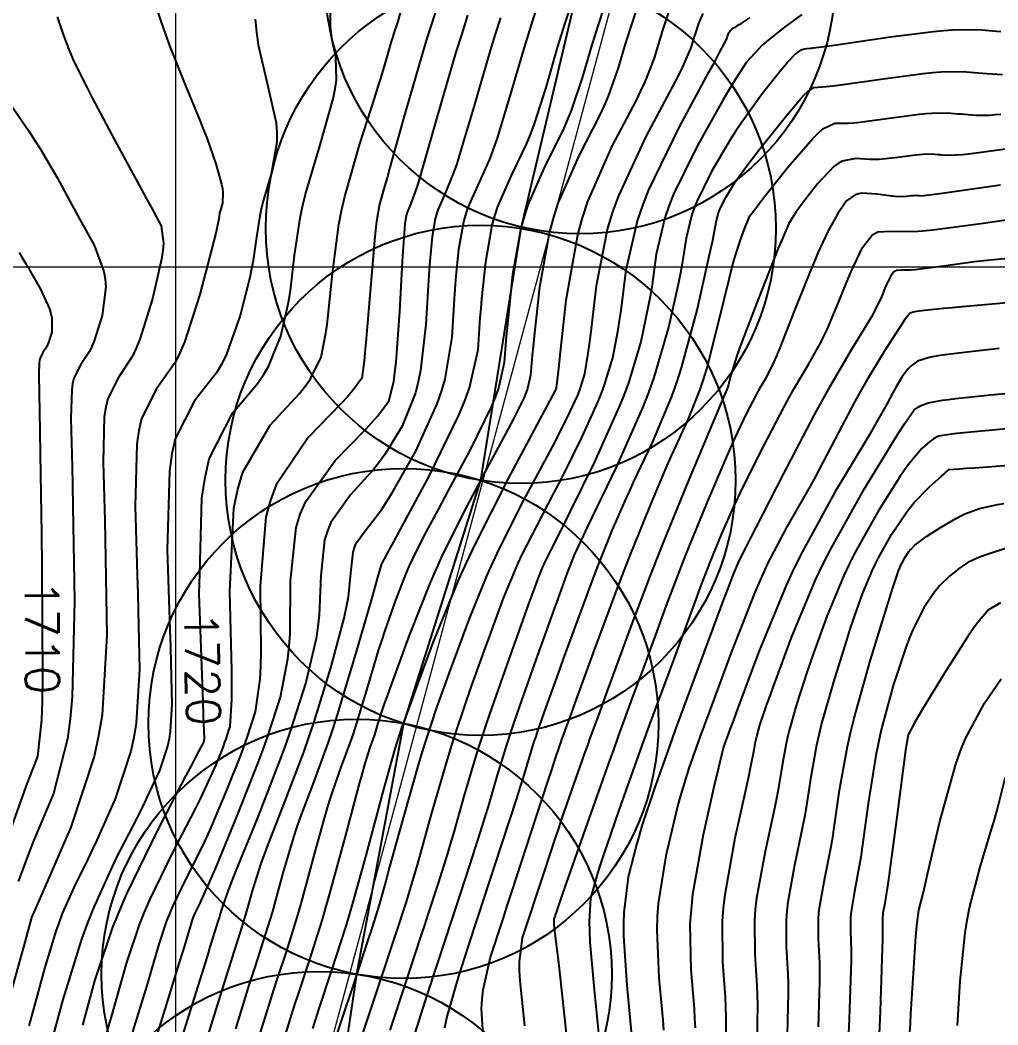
# Model space of a CAD drawing. Header units: metres. Extents: x 837117 to 838477, y 1189012 to 1191015.
# Drawn here: x 838058.8 to 838170, y 1190327.7 to 1190441.9 of the extents above; entities that cross this region are included whole.
import ezdxf

# ---------------------------------------------------------------- set-up
doc = ezdxf.new("R2010")
doc.units = ezdxf.units.M
doc.header["$LTSCALE"] = 0.3
for name, color, linetype in [('CIRCULOS', 60, 'Continuous'), ('COTAS 10', 1, 'Continuous'), ('COTAS INT', 252, 'Continuous'), ('LINEA_DE_CEROS', 61, 'Continuous')]:
    doc.layers.add(name, color=color, linetype=linetype)
doc.layers.add('COORD', color=7, linetype='Continuous', lineweight=20)
doc.layers.add('Linea_Tendencia', color=51, linetype='Continuous', lineweight=20)
doc.styles.get("Standard").update_dxf_attribs({"font": 'simplex.shx'})

msp = doc.modelspace()

# ---------------------------------------------------------------- linework, layer by layer
at = {"layer": 'CIRCULOS'}
for centre in [(838122.486, 1190446.609), (838115.763, 1190418.223), (838111.178, 1190389.588), (838102.415, 1190361.943), (838097.092, 1190333.436), (838092.837, 1190304.75)]:
    msp.add_circle(centre, 29, dxfattribs=at)
at = {"layer": 'COORD'}
for p, q in [((838076.514, 1189013.872), (838076.514, 1191013.872)), ((837476.514, 1190413.872), (838476.514, 1190413.872))]:
    msp.add_line(p, q, dxfattribs=at)
at = {"layer": 'COTAS 10'}
for points, elevation in [([(838078.813, 1190322.032), (838080.778, 1190328.325), (838082.484, 1190333.825), (838082.848, 1190334.988), (838083.164, 1190335.994), (838083.914, 1190338.325), (838084.392, 1190339.847), (838084.538, 1190340.342), (838084.689, 1190340.87), (838085.283, 1190343.044), (838086.226, 1190346.028), (838086.598, 1190347.067), (838087.018, 1190348.197), (838088.932, 1190353.044), (838091.09, 1190358.695), (838091.663, 1190360.331), (838092.226, 1190361.999), (838094.17, 1190368.282), (838095.662, 1190373.929), (838095.94, 1190375.197), (838096.159, 1190376.336), (838096.463, 1190379.379), (838096.679, 1190381.43), (838096.843, 1190381.944), (838097.052, 1190382.434), (838098.182, 1190384.009), (838099.911, 1190386.239), (838100.497, 1190387.142), (838101.13, 1190388.169), (838103.806, 1190392.912), (838106.253, 1190398.276), (838106.742, 1190399.696), (838107.148, 1190401.087), (838107.935, 1190405.871), (838108.209, 1190410.202), (838108.292, 1190411.307), (838108.378, 1190412.371), (838108.717, 1190415.871), (838109.27, 1190418.955), (838109.491, 1190419.756), (838109.742, 1190420.534), (838110.894, 1190423.153), (838112.268, 1190426.189), (838112.658, 1190427.229), (838113.052, 1190428.357), (838114.513, 1190433.153), (838116.125, 1190438.674), (838116.615, 1190440.258), (838117.124, 1190441.867), (838119.117, 1190447.88)], 1730), ([(838065.948, 1190327.641), (838067.332, 1190332.668), (838069.377, 1190338.79), (838070.114, 1190340.619), (838070.925, 1190342.506), (838074.471, 1190349.807), (838077.723, 1190356.013), (838078.349, 1190357.211), (838078.856, 1190358.182), (838079.698, 1190359.807), (838079.75, 1190359.965), (838079.76, 1190360.01), (838079.768, 1190360.057), (838079.778, 1190360.235), (838079.688, 1190362.869), (838079.632, 1190364.465), (838079.562, 1190366.436), (838079.199, 1190376.684), (838079.263, 1190378.959), (838079.502, 1190387.56), (838079.852, 1190389.927), (838080.318, 1190392.014), (838082.961, 1190397.227), (838085.873, 1190400.629), (838086.507, 1190401.575), (838087.067, 1190402.523), (838088.469, 1190405.959), (838089.265, 1190409.471), (838089.443, 1190410.466), (838089.602, 1190411.471), (838090.026, 1190415.181), (838090.657, 1190419.401), (838090.947, 1190420.727), (838091.287, 1190422.122), (838092.935, 1190427.728), (838094.409, 1190432.944), (838094.641, 1190434.092), (838094.796, 1190435.112), (838094.717, 1190437.728), (838094.269, 1190439.821), (838094.191, 1190440.511), (838094.133, 1190441.249), (838094.091, 1190444.315)], 1720), ([(838136.436, 1190442.658), (838135.958, 1190441.525), (838135.572, 1190440.361), (838135.474, 1190440.05), (838135.379, 1190439.743), (838135.067, 1190438.675), (838134.111, 1190436.51), (838133.61, 1190435.512), (838133.006, 1190434.342), (838129.973, 1190428.675), (838126.855, 1190421.939), (838126.198, 1190420.094), (838125.63, 1190418.258), (838124.323, 1190411.7), (838123.681, 1190406.212), (838123.532, 1190405.05), (838123.395, 1190404.043), (838123.005, 1190401.7), (838122.557, 1190400.218), (838122.383, 1190399.754), (838122.188, 1190399.268), (838121.306, 1190397.318), (838119.882, 1190394.507), (838119.346, 1190393.477), (838118.748, 1190392.338), (838116.078, 1190387.318), (838113.253, 1190381.753), (838112.559, 1190380.271), (838111.902, 1190378.815), (838109.845, 1190373.767), (838108.181, 1190369.263), (838107.773, 1190368.15), (838107.386, 1190367.095), (838106.179, 1190363.767), (838104.956, 1190360.063), (838104.56, 1190358.771), (838104.14, 1190357.363), (838102.412, 1190351.317), (838100.84, 1190345.646), (838100.516, 1190344.475), (838100.241, 1190343.477), (838099.652, 1190341.317), (838099.06, 1190339.38), (838098.783, 1190338.524), (838098.457, 1190337.529), (838096.873, 1190332.779), (838095.211, 1190327.805), (838094.836, 1190326.668)], 1740), ([(838111.547, 1190325.395), (838111.302, 1190329.498), (838111.358, 1190330.592), (838111.467, 1190331.667), (838112.305, 1190335.395), (838113.734, 1190339.744), (838114.215, 1190341.21), (838114.733, 1190342.79), (838116.911, 1190349.446), (838118.886, 1190355.48), (838119.276, 1190356.669), (838119.598, 1190357.648), (838120.195, 1190359.446), (838120.335, 1190359.842), (838120.369, 1190359.939), (838120.402, 1190360.03), (838120.504, 1190360.31), (838121.118, 1190361.991), (838121.473, 1190362.965), (838121.908, 1190364.159), (838124.147, 1190370.31), (838126.791, 1190377.423), (838127.481, 1190379.225), (838128.153, 1190380.954), (838130.428, 1190386.59), (838132.416, 1190391.263), (838132.907, 1190392.385), (838133.372, 1190393.432), (838134.84, 1190396.59), (838136.154, 1190399.895), (838136.522, 1190401.034), (838136.893, 1190402.27), (838138.25, 1190407.545), (838139.476, 1190412.616), (838139.764, 1190413.724), (838140.03, 1190414.703), (838140.806, 1190417.17), (838141.346, 1190418.54), (838141.462, 1190418.828), (838141.564, 1190419.076), (838141.816, 1190419.641), (838142.578, 1190420.683), (838143.002, 1190421.231), (838143.519, 1190421.891), (838146.157, 1190425.216), (838148.943, 1190428.45), (838149.554, 1190429.054), (838150.095, 1190429.531), (838151.469, 1190430.202), (838152.977, 1190430.193), (838153.602, 1190430.241), (838154.318, 1190430.312), (838157.653, 1190430.752), (838161.052, 1190431.202), (838161.808, 1190431.279), (838162.483, 1190431.336), (838164.25, 1190431.368), (838165.495, 1190431.266), (838165.841, 1190431.238), (838166.188, 1190431.209), (838167.445, 1190431.108), (838169.09, 1190431.117), (838169.681, 1190431.159), (838170.33, 1190431.218)], 1750), ([(838058.731, 1190415.471), (838059.004, 1190414.975), (838059.523, 1190414.167), (838059.74, 1190413.802), (838059.988, 1190413.376), (838061.146, 1190411.325), (838062.17, 1190409.083), (838062.334, 1190408.536), (838062.446, 1190408.021), (838062.418, 1190406.43), (838062.041, 1190405.237), (838061.933, 1190404.973), (838061.824, 1190404.739), (838061.416, 1190404.133), (838061.092, 1190403.493), (838061.034, 1190403.237), (838060.991, 1190402.946), (838060.954, 1190401.61), (838061.042, 1190397.319), (838061.077, 1190395.165), (838061.117, 1190392.591), (838061.251, 1190383.495), (838061.304, 1190379.81), (838061.359, 1190367.053), (838061.316, 1190364.497), (838061.247, 1190362.362), (838060.792, 1190358.176), (838059.85, 1190355.774), (838059.475, 1190354.764), (838059.051, 1190353.605), (838057.109, 1190348.176)], 1710), ([(838171.512, 1190409.796), (838165.957, 1190409.309), (838164.805, 1190409.206), (838163.821, 1190409.116), (838161.66, 1190408.907), (838160.759, 1190408.789), (838160.568, 1190408.756), (838160.403, 1190408.723), (838160.02, 1190408.607), (838159.437, 1190407.865), (838159.146, 1190407.438), (838158.799, 1190406.916), (838157.078, 1190404.229), (838154.952, 1190400.69), (838154.35, 1190399.63), (838153.742, 1190398.535), (838151.498, 1190394.291), (838149.264, 1190390.038), (838148.663, 1190388.937), (838148.069, 1190387.869), (838145.988, 1190384.291), (838143.783, 1190380.055), (838143.112, 1190378.573), (838142.414, 1190376.956), (838139.673, 1190370), (838137.163, 1190363.224), (838136.61, 1190361.721), (838136.119, 1190360.379), (838134.859, 1190356.882), (838133.935, 1190353.864), (838133.656, 1190352.824), (838133.366, 1190351.695), (838132.234, 1190346.882), (838131.384, 1190341.481), (838131.271, 1190339.982), (838131.212, 1190338.481), (838131.443, 1190333.046), (838131.891, 1190328.199), (838131.968, 1190327.068)], 1760), ([(838149.597, 1190327.472), (838149.74, 1190332.566), (838149.749, 1190333.708), (838149.745, 1190334.735), (838149.621, 1190337.472), (838149.6, 1190339.732), (838149.661, 1190340.457), (838149.752, 1190341.225), (838150.321, 1190344.355), (838151.041, 1190347.964), (838151.227, 1190349.033), (838151.406, 1190350.133), (838152.007, 1190354.355), (838152.89, 1190359.317), (838153.248, 1190360.881), (838153.655, 1190362.529), (838155.533, 1190369.17), (838157.348, 1190375.072), (838157.715, 1190376.255), (838158.023, 1190377.241), (838158.648, 1190379.17), (838158.923, 1190379.825), (838159.01, 1190380.008), (838159.103, 1190380.192), (838159.479, 1190380.862), (838159.891, 1190381.48), (838160.007, 1190381.631), (838160.124, 1190381.773), (838160.55, 1190382.213), (838161.263, 1190382.756), (838161.559, 1190382.963), (838161.899, 1190383.194), (838163.485, 1190384.233), (838165.297, 1190385.293), (838165.779, 1190385.538), (838166.253, 1190385.761), (838167.895, 1190386.391), (838169.944, 1190386.842), (838170.675, 1190386.953)], 1770)]:
    msp.add_lwpolyline(points, dxfattribs=dict(at, elevation=elevation))
at = {"layer": 'COTAS INT'}
for points, elevation in [([(838107.512, 1190447.318), (838105.548, 1190441.328), (838105.005, 1190439.578), (838104.461, 1190437.788), (838102.501, 1190430.993), (838100.876, 1190425.168), (838100.544, 1190423.99), (838100.264, 1190423), (838099.676, 1190420.993), (838099.361, 1190418.994), (838099.253, 1190418.009), (838099.135, 1190416.837), (838098.632, 1190411.044), (838098.142, 1190405.268), (838098.032, 1190404.106), (838097.934, 1190403.134), (838097.675, 1190401.201), (838096.628, 1190399.746), (838096.034, 1190399.074), (838095.306, 1190398.285), (838091.58, 1190394.465), (838087.949, 1190389.086), (838087.283, 1190387.315), (838086.763, 1190385.421), (838086.112, 1190377.561), (838086.215, 1190370.099), (838086.171, 1190368.456), (838086.096, 1190366.996), (838085.565, 1190363.252), (838084.618, 1190360.337), (838084.281, 1190359.399), (838083.913, 1190358.405), (838082.312, 1190354.344), (838080.507, 1190350.116), (838080.008, 1190349.016), (838079.511, 1190347.947), (838077.722, 1190344.344), (838076.156, 1190341.128), (838075.8, 1190340.303), (838075.477, 1190339.507), (838074.591, 1190336.87), (838073.729, 1190333.845), (838073.422, 1190332.805), (838073.085, 1190331.676), (838071.617, 1190326.87)], 1724), ([(838073.029, 1190447.102), (838074.855, 1190441.666), (838075.359, 1190440.263), (838075.863, 1190438.903), (838077.681, 1190434.357), (838079.31, 1190430.416), (838079.694, 1190429.437), (838080.05, 1190428.507), (838081.095, 1190425.554), (838081.729, 1190423.267), (838081.826, 1190422.757), (838081.889, 1190422.3), (838081.832, 1190421.095), (838081.599, 1190420.301), (838081.55, 1190420.103), (838081.509, 1190419.915), (838081.42, 1190419.317), (838081.063, 1190417.674), (838080.853, 1190416.826), (838080.595, 1190415.809), (838079.262, 1190410.718), (838077.506, 1190405.3), (838076.981, 1190404.077), (838076.439, 1190402.974), (838074.343, 1190399.99), (838072.627, 1190396.606), (838072.325, 1190395.251), (838072.098, 1190393.714), (838071.901, 1190386.654), (838072.154, 1190378.789), (838072.21, 1190376.745), (838072.26, 1190374.758), (838072.389, 1190368.065), (838072.019, 1190361.97), (838071.755, 1190360.36), (838071.421, 1190358.785), (838069.627, 1190353.376), (838067.545, 1190348.687), (838067.028, 1190347.564), (838066.538, 1190346.518), (838064.982, 1190343.376), (838063.62, 1190340.345), (838063.252, 1190339.369), (838062.888, 1190338.334), (838061.606, 1190334.101), (838060.42, 1190329.757), (838060.117, 1190328.652), (838059.825, 1190327.589)], 1716), ([(838083.34, 1190327.216), (838084.887, 1190332.187), (838085.246, 1190333.324), (838085.574, 1190334.356), (838086.506, 1190337.216), (838087.301, 1190339.745), (838087.543, 1190340.569), (838087.795, 1190341.446), (838088.782, 1190345.06), (838089.935, 1190349.005), (838090.291, 1190350.091), (838090.663, 1190351.174), (838092.14, 1190355.06), (838093.854, 1190359.698), (838094.374, 1190361.255), (838094.916, 1190362.929), (838097.038, 1190369.958), (838098.85, 1190376.24), (838099.196, 1190377.444), (838099.474, 1190378.415), (838099.914, 1190379.985), (838099.919, 1190380.035), (838099.923, 1190380.047), (838099.928, 1190380.059), (838099.956, 1190380.098), (838100.801, 1190381.648), (838101.322, 1190382.613), (838101.967, 1190383.811), (838105.332, 1190390.071), (838108.727, 1190397.003), (838109.391, 1190398.624), (838109.936, 1190400.116), (838110.907, 1190404.425), (838111.155, 1190408.067), (838111.244, 1190409.138), (838111.342, 1190410.235), (838111.77, 1190414.425), (838112.516, 1190418.589), (838112.815, 1190419.671), (838113.154, 1190420.721), (838114.71, 1190424.257), (838116.415, 1190427.819), (838116.848, 1190428.886), (838117.264, 1190429.988), (838118.624, 1190434.257), (838119.976, 1190438.888), (838120.387, 1190440.217), (838120.813, 1190441.566), (838122.486, 1190446.609)], 1732), ([(838125.854, 1190445.338), (838124.503, 1190441.265), (838124.159, 1190440.175), (838123.827, 1190439.102), (838122.735, 1190435.362), (838121.476, 1190431.618), (838121.038, 1190430.543), (838120.563, 1190429.45), (838118.526, 1190425.362), (838116.566, 1190420.908), (838116.14, 1190419.585), (838115.763, 1190418.223), (838114.823, 1190412.979), (838114.306, 1190408.1), (838114.196, 1190406.969), (838114.101, 1190405.932), (838113.878, 1190402.979), (838113.216, 1190400.062), (838112.844, 1190399.048), (838112.391, 1190397.944), (838110.07, 1190393.213), (838107.51, 1190388.445), (838106.347, 1190386.277), (838104.703, 1190383.213), (838103.39, 1190380.573), (838103.039, 1190379.798), (838102.694, 1190379.004), (838101.491, 1190375.979), (838100.287, 1190372.53), (838099.941, 1190371.469), (838099.589, 1190370.362), (838098.272, 1190365.979), (838097, 1190361.765), (838096.677, 1190360.764), (838096.366, 1190359.835), (838095.348, 1190357.077), (838094.308, 1190354.15), (838093.984, 1190353.115), (838093.643, 1190351.982), (838092.28, 1190347.077), (838090.9, 1190342.023), (838090.548, 1190340.796), (838090.21, 1190339.644), (838089.097, 1190336.106), (838087.983, 1190332.718), (838087.643, 1190331.66), (838087.29, 1190330.549), (838085.901, 1190326.106)], 1734), ([(838129.222, 1190444.067), (838128.193, 1190440.964), (838127.93, 1190440.133), (838127.678, 1190439.315), (838126.846, 1190436.466), (838125.687, 1190433.249), (838125.229, 1190432.199), (838124.711, 1190431.08), (838122.341, 1190426.466), (838119.978, 1190421.095), (838119.464, 1190419.5), (838119.01, 1190417.857), (838117.877, 1190411.533), (838117.27, 1190405.965), (838117.149, 1190404.799), (838117.048, 1190403.797), (838116.85, 1190401.533), (838116.509, 1190400.032), (838116.318, 1190399.51), (838116.084, 1190398.942), (838114.89, 1190396.507), (838113.174, 1190393.31), (838112.011, 1190391.141), (838109.527, 1190386.507), (838106.868, 1190381.16), (838106.157, 1190379.591), (838105.457, 1190377.983), (838103.02, 1190371.856), (838101.036, 1190366.442), (838100.621, 1190365.284), (838100.265, 1190364.273), (838099.464, 1190361.856), (838099.069, 1190360.548), (838098.969, 1190360.237), (838098.872, 1190359.949), (838098.556, 1190359.093), (838097.954, 1190357.127), (838097.677, 1190356.139), (838097.352, 1190354.959), (838095.779, 1190349.093), (838094.005, 1190342.599), (838093.554, 1190341.022), (838093.119, 1190339.542), (838091.689, 1190334.997), (838090.392, 1190331.08), (838090.041, 1190329.996), (838089.692, 1190328.912), (838088.462, 1190324.997)], 1736), ([(838068.065, 1190324.769), (838069.211, 1190328.575), (838069.525, 1190329.653), (838069.839, 1190330.743), (838070.962, 1190334.769), (838072.442, 1190339.177), (838072.981, 1190340.507), (838073.576, 1190341.885), (838076.193, 1190347.259), (838078.762, 1190352.252), (838079.328, 1190353.389), (838079.831, 1190354.42), (838081.12, 1190357.259), (838081.896, 1190359.227), (838082.075, 1190359.709), (838082.19, 1190360.028), (838082.238, 1190360.163), (838082.57, 1190361.186), (838082.696, 1190361.576), (838082.908, 1190364.685), (838082.915, 1190366.208), (838082.9, 1190368.02), (838082.662, 1190376.954), (838083.135, 1190386.428), (838083.569, 1190388.579), (838084.134, 1190390.525), (838087.27, 1190395.846), (838090.59, 1190399.457), (838091.27, 1190400.324), (838091.848, 1190401.134), (838093.072, 1190403.58), (838093.599, 1190406.302), (838093.737, 1190407.286), (838093.872, 1190408.369), (838094.329, 1190413.113), (838095.07, 1190418.653), (838095.384, 1190420.239), (838095.745, 1190421.847), (838097.441, 1190427.842), (838099.145, 1190433.113), (838099.51, 1190434.264), (838099.829, 1190435.281), (838100.599, 1190437.842), (838101.069, 1190439.47), (838101.199, 1190439.899), (838101.329, 1190440.318), (838101.8, 1190441.753), (838102.184, 1190443.184)], 1722), ([(838092.095, 1190327.274), (838092.438, 1190328.332), (838092.801, 1190329.442), (838094.281, 1190333.888), (838095.857, 1190338.798), (838096.282, 1190340.202), (838096.7, 1190341.624), (838098.169, 1190346.919), (838099.453, 1190351.749), (838099.756, 1190352.878), (838100.036, 1190353.917), (838100.856, 1190356.919), (838101.469, 1190359.064), (838101.618, 1190359.564), (838101.759, 1190360.022), (838102.193, 1190361.337), (838102.988, 1190363.507), (838103.356, 1190364.505), (838103.789, 1190365.675), (838105.886, 1190371.337), (838108.714, 1190378.296), (838109.608, 1190380.285), (838110.55, 1190382.3), (838114.351, 1190389.802), (838119.711, 1190399.802), (838119.778, 1190399.94), (838119.792, 1190399.972), (838119.802, 1190400.002), (838119.822, 1190400.087), (838119.994, 1190401.661), (838120.101, 1190402.63), (838120.234, 1190403.83), (838120.93, 1190410.087), (838122.257, 1190417.491), (838122.788, 1190419.414), (838123.391, 1190421.282), (838126.157, 1190427.57), (838128.858, 1190432.711), (838129.419, 1190433.856), (838129.899, 1190434.879), (838130.956, 1190437.57), (838131.528, 1190439.529), (838131.702, 1190440.092), (838131.883, 1190440.663), (838132.59, 1190442.796)], 1738), ([(838063.027, 1190442.295), (838063.203, 1190441.815), (838063.357, 1190441.387), (838063.74, 1190440.278), (838064.058, 1190439.377), (838064.171, 1190439.081), (838064.296, 1190438.765), (838064.839, 1190437.453), (838065.981, 1190435.095), (838066.483, 1190434.119), (838067.066, 1190433.003), (838069.842, 1190427.804), (838072.623, 1190422.662), (838073.21, 1190421.581), (838073.716, 1190420.648), (838074.882, 1190418.519), (838075.123, 1190416.542), (838075.048, 1190415.706), (838074.91, 1190414.745), (838073.897, 1190410.23), (838072.443, 1190405.627), (838072.028, 1190404.611), (838071.606, 1190403.706), (838070.034, 1190401.371), (838068.782, 1190398.902), (838068.561, 1190397.913), (838068.396, 1190396.791), (838068.252, 1190391.64), (838068.45, 1190384.966), (838068.499, 1190382.885), (838068.546, 1190380.702), (838068.694, 1190371.98), (838068.145, 1190362.926), (838067.753, 1190360.535), (838067.256, 1190358.195), (838064.592, 1190350.161), (838061.889, 1190343.939), (838061.368, 1190342.741), (838060.945, 1190341.771), (838060.237, 1190340.161), (838060.172, 1190340.016), (838060.155, 1190339.97), (838060.138, 1190339.921), (838060.076, 1190339.719), (838059.615, 1190338.052), (838059.345, 1190337.079), (838057.305, 1190329.719)], 1714), ([(838085.54, 1190441.997), (838085.692, 1190440.53), (838085.891, 1190439.113), (838087.005, 1190434.411), (838087.929, 1190430.215), (838088.008, 1190429.117), (838088.011, 1190428.047), (838087.383, 1190424.411), (838086.443, 1190421.211), (838086.249, 1190420.415), (838086.083, 1190419.658), (838085.723, 1190417.249), (838085.333, 1190414.572), (838085.148, 1190413.646), (838084.93, 1190412.64), (838083.865, 1190408.339), (838082.287, 1190403.911), (838081.744, 1190402.826), (838081.156, 1190401.802), (838078.652, 1190398.609), (838076.472, 1190394.31), (838076.088, 1190392.589), (838075.8, 1190390.637), (838075.55, 1190381.669), (838075.858, 1190372.612), (838075.921, 1190370.605), (838075.974, 1190368.813), (838076.083, 1190364.15), (838075.893, 1190361.014), (838075.757, 1190360.185), (838075.585, 1190359.375), (838074.663, 1190356.592), (838073.201, 1190353.434), (838072.689, 1190352.387), (838072.13, 1190351.266), (838069.726, 1190346.592), (838067.155, 1190340.994), (838066.492, 1190339.29), (838065.849, 1190337.519), (838063.702, 1190330.567), (838062.058, 1190324.539)], 1718), ([(838073.19, 1190322.606), (838075.17, 1190328.971), (838076.958, 1190334.778), (838077.318, 1190335.956), (838077.62, 1190336.947), (838078.221, 1190338.971), (838078.513, 1190339.838), (838078.619, 1190340.1), (838078.736, 1190340.371), (838079.251, 1190341.429), (838080.26, 1190343.643), (838080.689, 1190344.643), (838081.182, 1190345.811), (838083.504, 1190351.429), (838085.93, 1190357.583), (838086.488, 1190359.089), (838086.998, 1190360.51), (838088.433, 1190364.929), (838089.285, 1190369.307), (838089.428, 1190370.703), (838089.53, 1190372.178), (838089.562, 1190378.167), (838090.199, 1190384.221), (838090.683, 1190385.737), (838091.299, 1190387.184), (838094.634, 1190391.832), (838098.129, 1190395.42), (838098.847, 1190396.2), (838099.457, 1190396.887), (838100.755, 1190398.594), (838101.305, 1190400.823), (838101.442, 1190401.839), (838101.573, 1190403.028), (838101.992, 1190408.764), (838102.316, 1190414.473), (838102.387, 1190415.645), (838102.45, 1190416.641), (838102.61, 1190418.764), (838102.776, 1190419.687), (838102.842, 1190419.927), (838102.917, 1190420.16), (838103.263, 1190420.944), (838103.972, 1190422.927), (838104.277, 1190423.916), (838104.629, 1190425.096), (838106.292, 1190430.944), (838108.424, 1190438.246), (838109.071, 1190440.342), (838109.744, 1190442.47)], 1726), ([(838113.434, 1190442.168), (838112.843, 1190440.3), (838112.274, 1190438.46), (838110.402, 1190432.049), (838108.841, 1190426.727), (838108.467, 1190425.573), (838108.12, 1190424.558), (838107.078, 1190422.049), (838106.33, 1190420.347), (838106.167, 1190419.842), (838106.023, 1190419.321), (838105.664, 1190417.317), (838105.414, 1190414.506), (838105.339, 1190413.476), (838105.262, 1190412.337), (838104.963, 1190407.317), (838104.36, 1190402.058), (838104.092, 1190400.768), (838103.779, 1190399.55), (838102.281, 1190395.753), (838100.293, 1190392.528), (838099.672, 1190391.671), (838099.02, 1190390.83), (838096.408, 1190387.92), (838094.175, 1190384.809), (838093.763, 1190383.841), (838093.439, 1190382.826), (838093.013, 1190378.773), (838092.845, 1190374.257), (838092.684, 1190372.95), (838092.473, 1190371.618), (838091.301, 1190366.605), (838089.536, 1190361.069), (838088.952, 1190359.408), (838088.327, 1190357.692), (838085.724, 1190351.028), (838083.372, 1190345.22), (838082.905, 1190344.042), (838082.518, 1190343.051), (838081.784, 1190341.028), (838081.584, 1190340.294), (838081.533, 1190340.116), (838081.483, 1190339.948), (838081.322, 1190339.434), (838080.755, 1190337.631), (838080.451, 1190336.651), (838080.082, 1190335.463), (838078.217, 1190329.434), (838076.091, 1190322.61)], 1728), ([(838097.2, 1190324.919), (838098.331, 1190328.299), (838099.552, 1190331.94), (838099.86, 1190332.862), (838100.155, 1190333.747), (838101.109, 1190336.63), (838101.891, 1190339.005), (838102.076, 1190339.57), (838102.248, 1190340.094), (838102.758, 1190341.649), (838103.454, 1190343.968), (838103.743, 1190344.973), (838104.074, 1190346.136), (838105.618, 1190351.649), (838107.42, 1190357.859), (838107.915, 1190359.461), (838108.407, 1190361.013), (838110.166, 1190366.197), (838111.785, 1190370.683), (838112.189, 1190371.795), (838112.574, 1190372.851), (838113.804, 1190376.197), (838115.059, 1190379.277), (838115.46, 1190380.165), (838115.884, 1190381.07), (838117.607, 1190384.465), (838119.527, 1190388.126), (838120.075, 1190389.198), (838120.631, 1190390.294), (838122.694, 1190394.465), (838124.516, 1190398.489), (838124.919, 1190399.493), (838125.277, 1190400.45), (838126.203, 1190403.508), (838126.826, 1190406.713), (838126.993, 1190407.762), (838127.159, 1190408.882), (838127.739, 1190413.508), (838129.011, 1190419.096), (838129.613, 1190420.822), (838130.323, 1190422.625), (838133.789, 1190429.779), (838137.154, 1190435.972), (838137.8, 1190437.169), (838138.322, 1190438.141), (838139.178, 1190439.779), (838139.23, 1190439.957), (838139.246, 1190440.008), (838139.262, 1190440.06), (838139.326, 1190440.254), (838139.406, 1190440.443), (838139.432, 1190440.492), (838139.46, 1190440.539), (838139.575, 1190440.696), (838139.709, 1190440.833), (838139.75, 1190440.868), (838139.791, 1190440.901), (838139.953, 1190441.01), (838140.117, 1190441.11), (838140.16, 1190441.137), (838140.203, 1190441.165), (838140.347, 1190441.265), (838140.522, 1190441.378), (838140.583, 1190441.413), (838140.649, 1190441.451), (838140.936, 1190441.6), (838141.838, 1190442.212)], 1742), ([(838147.729, 1190442.54), (838145.729, 1190441.115), (838143.703, 1190439.477), (838143.219, 1190439.04), (838142.77, 1190438.611), (838141.43, 1190437.121), (838139.891, 1190434.79), (838139.317, 1190433.83), (838138.678, 1190432.734), (838135.838, 1190427.64), (838133.136, 1190422.11), (838132.586, 1190420.739), (838132.121, 1190419.438), (838131.154, 1190415.316), (838130.637, 1190411.551), (838130.455, 1190410.475), (838130.256, 1190409.383), (838129.4, 1190405.316), (838127.997, 1190400.682), (838127.454, 1190399.232), (838126.844, 1190397.71), (838124.083, 1190391.612), (838121.379, 1190386.082), (838120.805, 1190384.918), (838120.306, 1190383.913), (838119.136, 1190381.612), (838118.514, 1190380.386), (838118.361, 1190380.06), (838118.216, 1190379.739), (838117.763, 1190378.627), (838116.967, 1190376.439), (838116.606, 1190375.44), (838116.184, 1190374.271), (838114.152, 1190368.627), (838111.935, 1190362.243), (838111.396, 1190360.608), (838110.889, 1190359.029), (838109.329, 1190353.804), (838108.054, 1190349.318), (838107.727, 1190348.206), (838107.411, 1190347.15), (838106.364, 1190343.804), (838105.188, 1190340.216), (838104.791, 1190339.007), (838104.363, 1190337.705), (838102.56, 1190332.225), (838100.862, 1190327.072)], 1744), ([(838170.328, 1190440.572), (838169.831, 1190440.613), (838167.769, 1190440.783), (838164.855, 1190440.771), (838163.821, 1190440.697), (838162.688, 1190440.593), (838157.775, 1190439.964), (838153.15, 1190439.28), (838152.198, 1190439.142), (838151.389, 1190439.026), (838149.655, 1190438.79), (838148.954, 1190438.71), (838148.797, 1190438.693), (838148.655, 1190438.678), (838148.274, 1190438.638), (838148.017, 1190438.605), (838147.952, 1190438.593), (838147.891, 1190438.58), (838147.694, 1190438.523), (838147.473, 1190438.412), (838147.396, 1190438.365), (838147.312, 1190438.311), (838146.951, 1190438.054), (838146.132, 1190437.174), (838145.759, 1190436.727), (838145.322, 1190436.191), (838143.217, 1190433.523), (838140.799, 1190430.195), (838140.165, 1190429.244), (838139.547, 1190428.279), (838137.445, 1190424.69), (838135.786, 1190421.295), (838135.448, 1190420.454), (838135.163, 1190419.655), (838134.57, 1190417.125), (838134.115, 1190414.221), (838133.916, 1190413.187), (838133.687, 1190412.053), (838132.597, 1190407.125), (838130.898, 1190401.285), (838130.284, 1190399.576), (838129.608, 1190397.826), (838126.649, 1190391.177), (838123.869, 1190385.44), (838123.305, 1190384.266), (838122.831, 1190383.272), (838121.863, 1190381.177), (838121.448, 1190380.147), (838121.323, 1190379.824), (838121.193, 1190379.483), (838120.686, 1190378.117), (838119.806, 1190375.686), (838119.442, 1190374.675), (838119.025, 1190373.518), (838117.082, 1190368.117), (838115.072, 1190362.385), (838114.612, 1190361.019), (838114.195, 1190359.749), (838113.041, 1190355.959), (838112.035, 1190352.5), (838111.712, 1190351.439), (838111.369, 1190350.332), (838109.969, 1190345.959), (838108.291, 1190340.837), (838107.773, 1190339.257), (838107.231, 1190337.608), (838105.08, 1190331.07), (838103.252, 1190325.282)], 1746), ([(838107.135, 1190327.349), (838107.359, 1190328.474), (838108.693, 1190333.232), (838110.503, 1190338.739), (838111.027, 1190340.337), (838111.562, 1190341.966), (838113.575, 1190348.114), (838115.326, 1190353.514), (838115.696, 1190354.671), (838116.015, 1190355.682), (838116.752, 1190358.114), (838117.291, 1190359.883), (838117.486, 1190360.476), (838117.7, 1190361.113), (838118.638, 1190363.788), (838119.843, 1190367.126), (838120.225, 1190368.182), (838120.628, 1190369.295), (838122.262, 1190373.788), (838123.935, 1190378.296), (838124.363, 1190379.418), (838124.777, 1190380.485), (838126.145, 1190383.884), (838127.623, 1190387.267), (838128.106, 1190388.325), (838128.621, 1190389.436), (838130.745, 1190393.884), (838132.938, 1190399.106), (838133.496, 1190400.704), (838134.033, 1190402.369), (838135.794, 1190408.933), (838137.117, 1190414.723), (838137.378, 1190415.9), (838137.592, 1190416.891), (838137.985, 1190418.933), (838138.205, 1190419.872), (838138.311, 1190420.168), (838138.436, 1190420.481), (838139.052, 1190421.74), (838139.887, 1190423.144), (838140.152, 1190423.546), (838140.43, 1190423.955), (838141.555, 1190425.483), (838142.952, 1190427.268), (838143.403, 1190427.839), (838143.881, 1190428.443), (838145.838, 1190430.903), (838147.636, 1190433.042), (838148.014, 1190433.445), (838148.34, 1190433.765), (838149.082, 1190434.235), (838150.492, 1190434.342), (838151.239, 1190434.434), (838152.14, 1190434.552), (838156.682, 1190435.204), (838161.488, 1190435.841), (838162.556, 1190435.95), (838163.511, 1190436.03), (838166.009, 1190436.075), (838167.771, 1190435.931), (838168.26, 1190435.891), (838168.75, 1190435.851), (838170.528, 1190435.707)], 1748), ([(838057.129, 1190433.227), (838059.855, 1190429.246), (838060.519, 1190428.221), (838061.143, 1190427.23), (838063.065, 1190423.931), (838064.717, 1190420.889), (838065.171, 1190420.06), (838065.623, 1190419.236), (838067.242, 1190416.308), (838068.361, 1190413.326), (838068.498, 1190412.468), (838068.56, 1190411.596), (838068.158, 1190408.33), (838067.242, 1190405.432), (838066.98, 1190404.792), (838066.715, 1190404.223), (838065.725, 1190402.752), (838064.937, 1190401.197), (838064.798, 1190400.575), (838064.694, 1190399.869), (838064.603, 1190396.625), (838064.746, 1190391.142), (838064.788, 1190389.025), (838064.832, 1190386.647), (838064.999, 1190375.895), (838064.74, 1190364.961), (838064.514, 1190362.469), (838064.222, 1190360.21), (838062.611, 1190353.983), (838060.751, 1190349.583), (838060.301, 1190348.475), (838059.879, 1190347.415), (838058.592, 1190343.983)], 1712), ([(838171.726, 1190427.358), (838167.538, 1190426.787), (838166.675, 1190426.683), (838165.941, 1190426.602), (838164.362, 1190426.508), (838163.626, 1190426.568), (838163.423, 1190426.584), (838163.22, 1190426.601), (838162.49, 1190426.661), (838161.455, 1190426.642), (838161.059, 1190426.609), (838160.617, 1190426.564), (838158.625, 1190426.3), (838156.495, 1190426.071), (838155.965, 1190426.048), (838155.461, 1190426.043), (838153.856, 1190426.169), (838152.312, 1190425.875), (838151.846, 1190425.604), (838151.364, 1190425.251), (838149.482, 1190423.295), (838147.775, 1190421.084), (838147.403, 1190420.572), (838147.073, 1190420.102), (838146.244, 1190418.766), (838145.38, 1190416.821), (838145.028, 1190415.968), (838144.627, 1190414.978), (838142.773, 1190410.267), (838140.971, 1190405.523), (838140.603, 1190404.513), (838140.292, 1190403.634), (838139.639, 1190401.557), (838139.359, 1190400.468), (838139.282, 1190400.213), (838139.206, 1190399.978), (838138.935, 1190399.296), (838138.124, 1190397.428), (838137.708, 1190396.445), (838137.208, 1190395.259), (838134.71, 1190389.296), (838131.862, 1190382.335), (838131.142, 1190380.521), (838130.451, 1190378.756), (838128.202, 1190372.788), (838126.389, 1190367.818), (838125.973, 1190366.682), (838125.595, 1190365.65), (838124.539, 1190362.788), (838123.617, 1190360.267), (838123.323, 1190359.45), (838123.013, 1190358.581), (838121.751, 1190355.011), (838120.397, 1190351.101), (838120.028, 1190350.017), (838119.662, 1190348.932), (838118.361, 1190345.011), (838117.206, 1190341.48), (838116.931, 1190340.642), (838116.676, 1190339.864), (838115.918, 1190337.557), (838115.574, 1190334.859), (838115.58, 1190333.835), (838115.63, 1190332.691), (838116.176, 1190327.557)], 1752), ([(838170.285, 1190423.145), (838164.745, 1190422.356), (838163.669, 1190422.207), (838162.792, 1190422.088), (838161.279, 1190421.909), (838161.063, 1190421.926), (838161.004, 1190421.931), (838160.944, 1190421.936), (838160.73, 1190421.954), (838160.427, 1190421.948), (838160.311, 1190421.938), (838160.181, 1190421.925), (838159.597, 1190421.848), (838158.672, 1190421.831), (838158.328, 1190421.856), (838157.945, 1190421.894), (838156.243, 1190422.137), (838154.529, 1190422.219), (838154.138, 1190422.155), (838153.784, 1190422.053), (838152.808, 1190421.373), (838152.031, 1190420.277), (838151.803, 1190419.913), (838151.568, 1190419.522), (838150.673, 1190417.891), (838149.53, 1190415.431), (838149.14, 1190414.518), (838148.718, 1190413.503), (838146.926, 1190409), (838145.2, 1190404.665), (838144.82, 1190403.757), (838144.482, 1190402.975), (838143.611, 1190401.206), (838142.914, 1190400.018), (838142.685, 1190399.603), (838142.44, 1190399.151), (838141.426, 1190397.208), (838140.066, 1190394.344), (838139.604, 1190393.311), (838139.104, 1190392.175), (838136.99, 1190387.208), (838134.83, 1190381.942), (838134.301, 1190380.618), (838133.803, 1190379.353), (838132.256, 1190375.266), (838130.87, 1190371.478), (838130.474, 1190370.4), (838130.072, 1190369.309), (838128.574, 1190365.266), (838126.833, 1190360.505), (838126.278, 1190358.961), (838125.691, 1190357.319), (838123.307, 1190350.576), (838121.195, 1190344.553), (838120.78, 1190343.365), (838120.437, 1190342.385), (838119.811, 1190340.576), (838119.679, 1190340.17), (838119.647, 1190340.074), (838119.618, 1190339.984), (838119.53, 1190339.719), (838119.515, 1190339.235), (838119.531, 1190339.008), (838119.556, 1190338.741), (838119.719, 1190337.438), (838120.015, 1190335.055), (838120.125, 1190334.106), (838120.245, 1190333.032), (838120.779, 1190328.109), (838121.267, 1190323.433)], 1754), ([(838124.749, 1190325.584), (838124.172, 1190331.275), (838123.659, 1190337.09), (838123.593, 1190338.34), (838123.559, 1190339.434), (838123.709, 1190342.086), (838124.427, 1190344.614), (838124.751, 1190345.629), (838125.13, 1190346.782), (838126.95, 1190352.086), (838129.141, 1190358.258), (838129.753, 1190359.958), (838130.368, 1190361.654), (838132.609, 1190367.745), (838134.549, 1190372.968), (838134.975, 1190374.117), (838135.352, 1190375.137), (838136.311, 1190377.745), (838137.048, 1190379.692), (838137.285, 1190380.295), (838137.537, 1190380.925), (838138.566, 1190383.434), (838139.983, 1190386.604), (838140.48, 1190387.651), (838141.021, 1190388.772), (838143.353, 1190393.434), (838145.738, 1190398.004), (838146.314, 1190399.067), (838146.852, 1190400.043), (838148.492, 1190402.835), (838149.857, 1190405.24), (838150.224, 1190405.972), (838150.585, 1190406.732), (838151.846, 1190409.715), (838153.015, 1190412.612), (838153.318, 1190413.318), (838153.611, 1190413.983), (838154.595, 1190416.037), (838155.655, 1190417.412), (838155.997, 1190417.649), (838156.359, 1190417.822), (838157.843, 1190417.927), (838160.398, 1190417.871), (838161.436, 1190417.944), (838162.618, 1190418.054), (838168.081, 1190418.769), (838173.504, 1190419.585)], 1756), ([(838173.957, 1190415.085), (838169.526, 1190414.66), (838168.405, 1190414.538), (838167.331, 1190414.413), (838163.837, 1190413.946), (838161.151, 1190413.581), (838160.587, 1190413.522), (838160.101, 1190413.48), (838158.992, 1190413.476), (838158.441, 1190413.437), (838158.307, 1190413.373), (838158.18, 1190413.285), (838157.787, 1190412.775), (838157.422, 1190412.012), (838157.313, 1190411.766), (838157.201, 1190411.504), (838156.767, 1190410.429), (838155.969, 1190408.799), (838155.627, 1190408.187), (838155.233, 1190407.505), (838153.372, 1190404.464), (838150.845, 1190400.173), (838150.031, 1190398.705), (838149.167, 1190397.114), (838145.634, 1190390.354), (838142.499, 1190384.225), (838141.886, 1190383.031), (838141.385, 1190382.056), (838140.494, 1190380.354), (838139.789, 1190378.598), (838139.404, 1190377.589), (838138.936, 1190376.353), (838136.56, 1190370), (838133.921, 1190362.856), (838133.286, 1190361.121), (838132.694, 1190359.492), (838130.905, 1190354.484), (838129.533, 1190350.323), (838129.203, 1190349.227), (838128.896, 1190348.155), (838127.972, 1190344.484), (838127.471, 1190340.458), (838127.432, 1190339.161), (838127.436, 1190337.786), (838127.808, 1190332.16), (838128.32, 1190326.891)], 1758), ([(838170.143, 1190404.558), (838166.515, 1190404.169), (838163.415, 1190403.761), (838162.759, 1190403.648), (838162.191, 1190403.536), (838160.872, 1190403.135), (838160.146, 1190402.612), (838159.951, 1190402.424), (838159.76, 1190402.217), (838159.093, 1190401.312), (838158.433, 1190400.214), (838158.247, 1190399.885), (838158.058, 1190399.545), (838157.361, 1190398.228), (838156.029, 1190395.851), (838155.439, 1190394.843), (838154.754, 1190393.682), (838151.481, 1190388.228), (838147.777, 1190381.513), (838146.82, 1190379.557), (838145.892, 1190377.56), (838142.786, 1190370), (838140.404, 1190363.591), (838139.933, 1190362.32), (838139.543, 1190361.267), (838138.814, 1190359.281), (838138.338, 1190357.404), (838138.108, 1190356.421), (838137.836, 1190355.236), (838136.497, 1190349.281), (838135.296, 1190342.505), (838135.111, 1190340.803), (838134.989, 1190339.176), (838135.079, 1190333.931), (838135.461, 1190329.506), (838135.524, 1190328.396), (838135.568, 1190327.337)], 1762), ([(838139.077, 1190324.816), (838139.111, 1190328.645), (838139.08, 1190329.724), (838139.032, 1190330.813), (838138.714, 1190334.816), (838138.672, 1190339.451), (838138.797, 1190340.937), (838138.983, 1190342.512), (838140.149, 1190348.932), (838141.421, 1190354.721), (838141.673, 1190355.898), (838141.882, 1190356.89), (838142.272, 1190358.932), (838142.439, 1190359.871), (838142.506, 1190360.167), (838142.583, 1190360.478), (838142.939, 1190361.735), (838143.744, 1190364.095), (838144.106, 1190365.102), (838144.526, 1190366.263), (838146.544, 1190371.735), (838149.276, 1190378.257), (838150.148, 1190380.08), (838151.069, 1190381.91), (838154.809, 1190388.584), (838158.152, 1190394.056), (838158.822, 1190395.129), (838159.381, 1190396.01), (838160.479, 1190397.594), (838160.951, 1190397.917), (838161.116, 1190398.003), (838161.296, 1190398.088), (838162.071, 1190398.382), (838163.687, 1190398.696), (838164.398, 1190398.793), (838165.222, 1190398.895), (838169.151, 1190399.298), (838173.235, 1190399.682)], 1764), ([(838171.447, 1190395.474), (838168.14, 1190395.179), (838165.325, 1190394.899), (838164.751, 1190394.833), (838164.265, 1190394.773), (838163.251, 1190394.597), (838162.696, 1190394.3), (838162.499, 1190394.162), (838162.283, 1190394.001), (838161.349, 1190393.218), (838159.942, 1190391.542), (838159.429, 1190390.817), (838158.861, 1190389.979), (838156.366, 1190386.01), (838153.747, 1190381.338), (838153.102, 1190380.056), (838152.492, 1190378.779), (838150.579, 1190374.213), (838149.025, 1190369.922), (838148.642, 1190368.82), (838148.279, 1190367.754), (838147.137, 1190364.213), (838146.274, 1190361.162), (838146.087, 1190360.405), (838145.923, 1190359.686), (838145.517, 1190357.407), (838145.057, 1190354.637), (838144.858, 1190353.61), (838144.628, 1190352.469), (838143.54, 1190347.407), (838142.573, 1190342.083), (838142.419, 1190340.777), (838142.314, 1190339.545), (838142.35, 1190335.702), (838142.603, 1190332.12), (838142.637, 1190331.052), (838142.654, 1190329.952), (838142.584, 1190325.702)], 1766), ([(838146.091, 1190326.587), (838146.197, 1190331.259), (838146.193, 1190332.38), (838146.174, 1190333.427), (838145.985, 1190336.587), (838145.957, 1190339.638), (838146.04, 1190340.617), (838146.162, 1190341.654), (838146.93, 1190345.881), (838147.834, 1190350.217), (838148.042, 1190351.322), (838148.231, 1190352.385), (838148.762, 1190355.881), (838149.406, 1190359.501), (838149.667, 1190360.643), (838149.964, 1190361.845), (838151.335, 1190366.691), (838152.813, 1190371.413), (838153.179, 1190372.537), (838153.524, 1190373.582), (838154.614, 1190376.691), (838155.707, 1190379.302), (838156.056, 1190380.032), (838156.425, 1190380.765), (838157.922, 1190383.436), (838159.567, 1190385.899), (838160.029, 1190386.501), (838160.493, 1190387.067), (838162.194, 1190388.821), (838163.579, 1190390.05), (838163.845, 1190390.286), (838164.06, 1190390.476), (838164.411, 1190390.784), (838164.429, 1190390.795), (838164.433, 1190390.797), (838164.438, 1190390.8), (838164.454, 1190390.806), (838165.657, 1190390.896), (838166.41, 1190390.951), (838167.345, 1190391.019), (838172.237, 1190391.375)], 1768), ([(838171.336, 1190381.976), (838168.684, 1190381.117), (838168.128, 1190380.922), (838167.65, 1190380.744), (838166.569, 1190380.256), (838165.901, 1190379.793), (838165.683, 1190379.632), (838165.451, 1190379.457), (838164.495, 1190378.704), (838163.409, 1190377.632), (838163.095, 1190377.256), (838162.776, 1190376.845), (838161.577, 1190375.075), (838160.29, 1190372.511), (838159.915, 1190371.599), (838159.532, 1190370.6), (838158.083, 1190366.264), (838156.735, 1190361.219), (838156.416, 1190359.773), (838156.121, 1190358.306), (838155.253, 1190352.83), (838154.581, 1190347.88), (838154.411, 1190346.745), (838154.247, 1190345.712), (838153.711, 1190342.83), (838153.341, 1190340.796), (838153.283, 1190340.297), (838153.243, 1190339.826), (838153.256, 1190338.358), (838153.316, 1190336.042), (838153.305, 1190335.037), (838153.283, 1190333.873), (838153.104, 1190328.358), (838152.826, 1190322.468)], 1772), ([(838170.291, 1190375.644), (838168.93, 1190374.88), (838167.674, 1190373.377), (838167.168, 1190372.661), (838166.594, 1190371.814), (838163.949, 1190367.67), (838161.431, 1190363.554), (838160.938, 1190362.725), (838160.532, 1190362.031), (838159.802, 1190360.646), (838159.508, 1190358.906), (838159.377, 1190357.988), (838159.225, 1190356.88), (838158.498, 1190351.304), (838157.756, 1190345.628), (838157.595, 1190344.457), (838157.454, 1190343.459), (838157.101, 1190341.304), (838156.931, 1190340.367), (838156.904, 1190340.137), (838156.885, 1190339.92), (838156.892, 1190339.243), (838156.887, 1190337.349), (838156.862, 1190336.365), (838156.826, 1190335.181), (838156.611, 1190329.243), (838156.346, 1190323.097)], 1774), ([(838160.009, 1190326.783), (838160.063, 1190327.833), (838160.123, 1190328.952), (838160.391, 1190333.556), (838160.673, 1190337.726), (838160.742, 1190338.571), (838160.808, 1190339.281), (838161.015, 1190340.728), (838161.495, 1190342.619), (838161.732, 1190343.609), (838162.016, 1190344.802), (838163.418, 1190350.796), (838165.226, 1190357.312), (838165.765, 1190358.833), (838166.321, 1190360.231), (838168.468, 1190364.261), (838170.381, 1190367.018)], 1776), ([(838165.42, 1190327.6), (838165.726, 1190332.64), (838166.29, 1190338.157), (838166.522, 1190339.597), (838166.786, 1190340.999), (838168.015, 1190345.748), (838169.332, 1190350.042), (838169.652, 1190351.158), (838169.953, 1190352.242), (838170.879, 1190355.894)], 1778)]:
    msp.add_lwpolyline(points, dxfattribs=dict(at, elevation=elevation))
at = {"layer": 'LINEA_DE_CEROS'}
msp.add_lwpolyline([(838041.072, 1190646.136), (838028.147, 1190620.176), (838037.448, 1190592.708), (838055.536, 1190570.039), (838083.858, 1190576.27), (838112.846, 1190577.119), (838135.241, 1190558.694), (838139.616, 1190530.026), (838140.332, 1190501.035), (838136.393, 1190472.304), (838122.486, 1190446.609), (838115.763, 1190418.223), (838111.178, 1190389.588), (838102.415, 1190361.943), (838097.092, 1190333.436), (838092.837, 1190304.75)], dxfattribs=at)
at = {"layer": 'Linea_Tendencia'}
msp.add_lwpolyline([(838041.852, 1190952.651), (838165.343, 1190589.154), (838075.416, 1190256.306), (838109.489, 1190042.064), (837622.868, 1190250.641), (837754.279, 1189827.032), (837723.495, 1189335.311)], dxfattribs=at)

# ---------------------------------------------------------------- texts
at = {"layer": 'COTAS 10', "char_height": 3.8, "attachment_point": 7}
for s, insert, rotation in [('1710', (838059.34, 1190378.24, 1710), 270.58784), ('1720', (838077.465, 1190374.63, 1720), 271.55533)]:
    msp.add_mtext(s, dxfattribs=dict(at, insert=insert, rotation=rotation))

doc.saveas('drawing.dxf')
